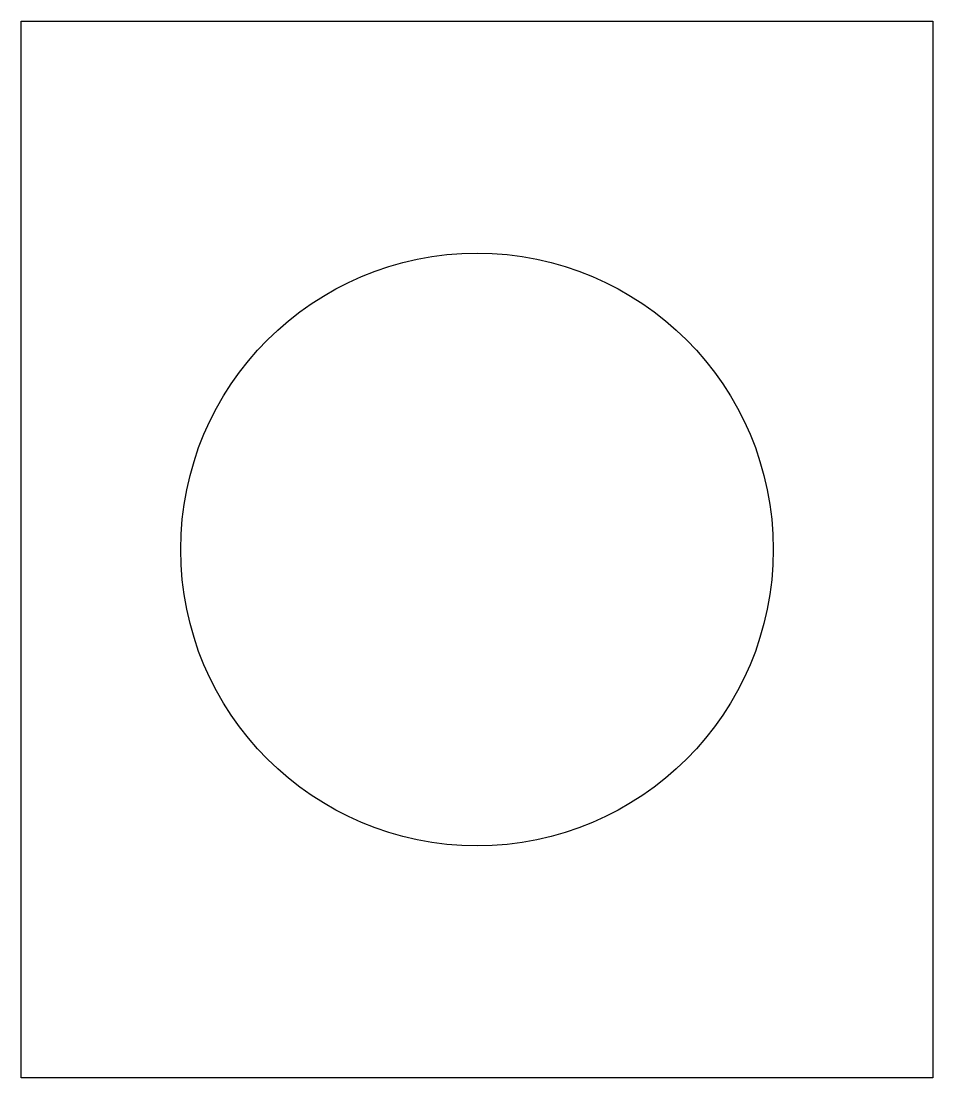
# Model space of a CAD drawing. Header units: millimetres. Extents: x -20 to 20, y -23.2 to 23.2.
import ezdxf

# ---------------------------------------------------------------- set-up
doc = ezdxf.new("R2010")
doc.units = ezdxf.units.MM
doc.layers.get('0').update_dxf_attribs({"linetype": 'CONTINUOUS'})

msp = doc.modelspace()

# ---------------------------------------------------------------- linework, layer by layer
msp.add_lwpolyline([(-20, 23.175), (20, 23.175), (20, -23.175), (-20, -23.175)], close=True)
msp.add_circle((0, 0), 13)

doc.saveas('drawing.dxf')
